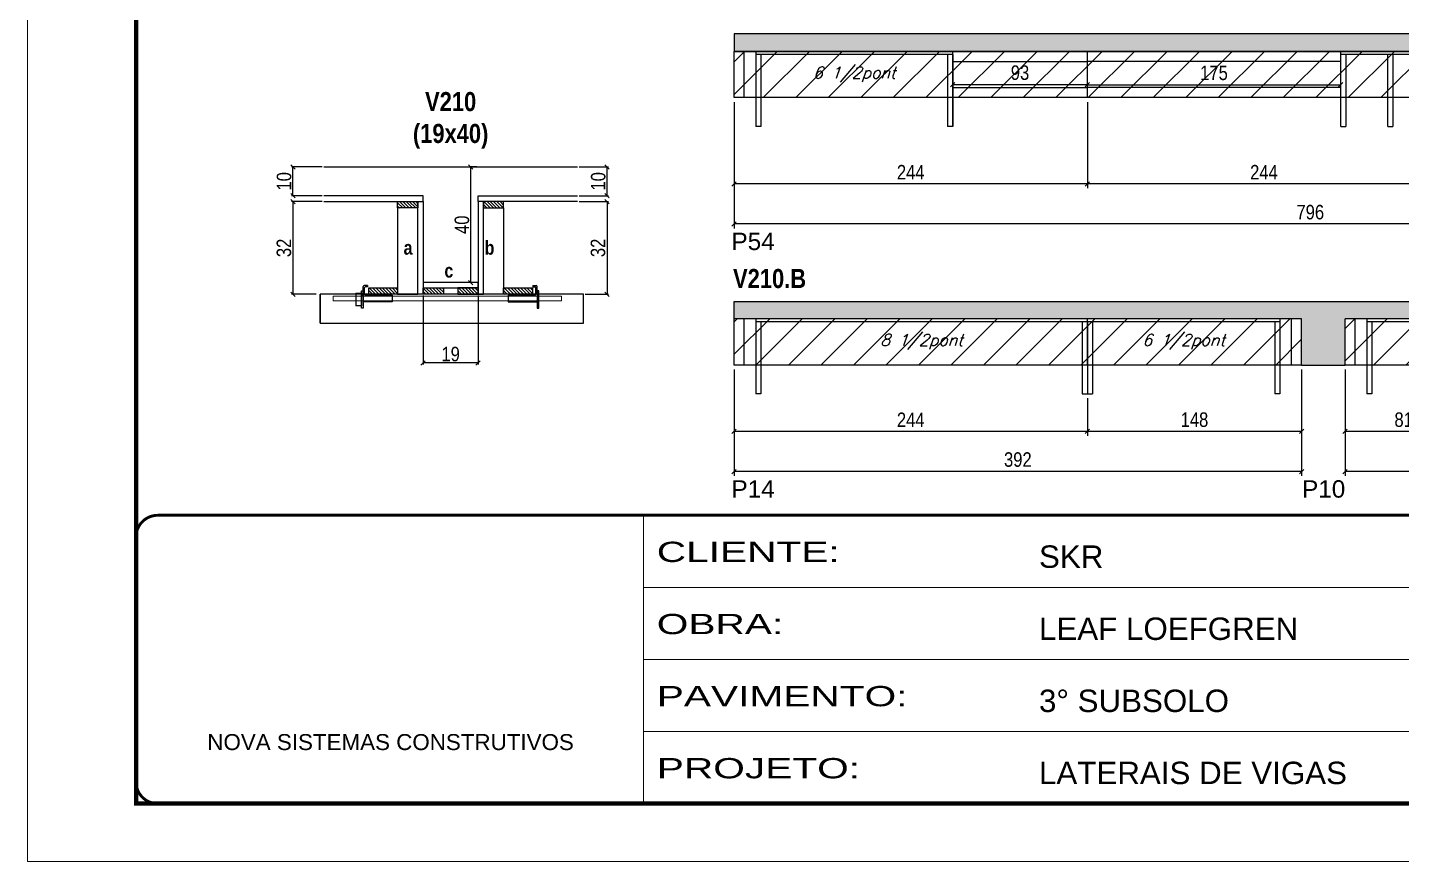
# Model space of a CAD drawing. Extents: x 3309 to 9590, y -2522 to 15424.
# Drawn here: x 4908 to 5857, y 12409 to 12986 of the extents above; entities that cross this region are included whole.
import ezdxf

# ---------------------------------------------------------------- set-up
doc = ezdxf.new("R2010")
doc.units = 0
doc.linetypes.add('CONTINUO', pattern=[0])
doc.linetypes.add('DASHED', pattern=[0.75, 0.5, -0.25])
for name, color, linetype in [('5', 5, 'Continuous'), ('barrote', 251, 'Continuous'), ('COTA', 241, 'Continuous'), ('detalhes', 4, 'Continuous'), ('NOMENCLATURA', 7, 'Continuous'), ('Painéis', 200, 'Continuous'), ('presilha', 1, 'Continuous'), ('SARR_2.2x10', 60, 'Continuous'), ('SARR_2.2x7', 40, 'Continuous'), ('SARR_3.5x7', 81, 'Continuous'), ('texto', 7, 'Continuous')]:
    doc.layers.add(name, color=color, linetype=linetype)
for name, color, linetype, lineweight in [('CONCRETO', 251, 'Continuous', 25), ('Folhas', 255, 'Continuous', 9), ('Hachura', 251, 'Continuous', 9), ('SARRAFO DE PRESSAO', 251, 'DASHED', 9), ('SCO-___-LAJ', 2, 'Continuous', 0)]:
    doc.layers.add(name, color=color, linetype=linetype, lineweight=lineweight)
doc.styles.add('ARIAL', font='arial.ttf')
doc.styles.add('COTA TECNICA', font='techl___.ttf', dxfattribs={"height": 10})
doc.styles.add('COTA TECNICA 2X', font='techl___.ttf', dxfattribs={"height": 10})
doc.styles.add('Romans', font='romans.shx')
doc.styles.get("Standard").update_dxf_attribs({"font": 'arial.ttf'})
doc.styles.add('TECNICA', font='techb___.ttf', dxfattribs={"height": 10})
doc.styles.add('Tecnologia', font='')
doc.styles.get('Tecnologia').set_extended_font_data('Forgotten Futurist')
doc.dimstyles.new('PAINEL', dxfattribs={"dimtxt": 10, "dimasz": 3, "dimexe": 3, "dimexo": 3, "dimgap": 3, "dimtad": 1, "dimdec": 1, "dimzin": 12, "dimdsep": 46, "dimtxsty": 'COTA TECNICA', "dimblk1": 'OBLIQUE', "dimblk2": 'OBLIQUE', "dimsah": 1, "dimcen": 0.9, "dimclrd": 4, "dimclre": 4, "dimclrt": 240, "dimadec": 1, "dimazin": 3, "dimtfac": 1, "dimtdec": 1, "dimtmove": 0, "dimatfit": 3, "dimfxl": 1, "dimtolj": 1, "dimtzin": 12, "dimarcsym": 0})
doc.dimstyles.new('SECAO', dxfattribs={"dimscale": 0.333333, "dimtxt": 5, "dimasz": 9, "dimexe": 3, "dimexo": 3, "dimgap": 3, "dimtad": 1, "dimdec": 1, "dimlfac": 0.5, "dimzin": 12, "dimdsep": 46, "dimtxsty": 'COTA TECNICA 2X', "dimblk1": 'OBLIQUE', "dimblk2": 'OBLIQUE', "dimsah": 1, "dimcen": 0.9, "dimclrd": 4, "dimclre": 4, "dimclrt": 240, "dimadec": 1, "dimazin": 3, "dimtfac": 1, "dimtdec": 1, "dimtmove": 0, "dimatfit": 3, "dimfxl": 1, "dimtolj": 1, "dimtzin": 12, "dimarcsym": 0})
pattern_1 = [(135, (38416.7104, -110710.903), (-1.122532015, -1.122532015), [])]

# ---------------------------------------------------------------- blocks, each defined once
blk = doc.blocks.new('9999999999')
at = {"color": 30, "linetype": 'CONTINUO'}
for p, q in [((98564.56, 34230.21), (98564.56, 34429.45)), ((98564.56, 34379.64), (99583.98, 34379.64)), ((98564.56, 34329.83), (99487.98, 34329.83)), ((98564.56, 34280.02), (99487.98, 34280.02))]:
    blk.add_line(p, q, dxfattribs=at)
at = {"color": 30, "linetype": 'CONTINUO', "const_width": 2}
blk.add_lwpolyline([(99583.98, 34230.21), (99583.98, 34414.45, 0.414214), (99568.98, 34429.45), (98228.98, 34429.45, 0.414214), (98213.98, 34414.45), (98213.98, 34245.21, 0.414214), (98228.98, 34230.21), (99583.98, 34230.21)], format="xyb", dxfattribs=at)
at = {"layer": 'Folhas'}
blk.add_lwpolyline([(98138.98, 34190.21), (99623.98, 34190.21), (99623.98, 35240.21), (98138.98, 35240.21)], close=True, dxfattribs=at)
at = {"layer": 'Folhas', "color": 30, "const_width": 3}
blk.add_lwpolyline([(98213.98, 34230.21), (99583.98, 34230.21), (99583.98, 35200.21), (98213.98, 35200.21)], close=True, dxfattribs=at)
at = {"color": 7, "linetype": 'Continuous', "ltscale": 5, "style": 'ARIAL'}
for s, height, p in [('SKR', 15.483, (98837.68, 34393.13)), ('LEAF LOEFGREN', 15.4829, (98837.68, 34343.32)), ('3° SUBSOLO', 15.483, (98837.68, 34293.51)), ('NOVA SISTEMAS CONSTRUTIVOS', 11.0592, (98263.19, 34267.21)), ('LATERAIS DE VIGAS', 15.4829, (98837.68, 34243.7))]:
    blk.add_text(s, height=height, dxfattribs=at).set_placement(p)
at = {"layer": 'Folhas', "color": 7, "style": 'Tecnologia', "width": 1.5}
for s, p in [('CLIENTE:', (98573.65, 34397.17)), ('OBRA:', (98573.65, 34347.31)), ('PAVIMENTO:', (98573.65, 34297.5)), ('PROJETO:', (98573.65, 34247.69))]:
    blk.add_text(s, height=14, dxfattribs=at).set_placement(p)
blk = doc.blocks.new('_Oblique')
at = {"color": 0, "linetype": 'ByBlock', "lineweight": -2}
blk.add_line((-0.5, -0.5), (0.5, 0.5), dxfattribs=at)
blk = doc.blocks.new('*D124')
at = {"layer": 'COTA', "color": 4, "lineweight": -2, "transparency": 16777216}
for p, q in [((5181.17, 12800.27), (5181.17, 12752.79)), ((5219.17, 12800.27), (5219.17, 12752.79)), ((5219.17, 12753.79), (5181.17, 12753.79))]:
    blk.add_line(p, q, dxfattribs=at)
at = {"layer": 'Defpoints', "color": 0, "transparency": 16777216}
for p in [(5181.17, 12801.27), (5219.17, 12801.27), (5181.17, 12753.79)]:
    blk.add_point(p, dxfattribs=at)
at = {"layer": 'COTA', "color": 4, "lineweight": -2, "transparency": 16777216, "xscale": 3, "yscale": 3, "zscale": 3, "rotation": 180}
blk.add_blockref('_Oblique', (5181.17, 12753.79), dxfattribs=at)
at = {"layer": 'COTA', "color": 4, "lineweight": -2, "transparency": 16777216, "xscale": 3, "yscale": 3, "zscale": 3}
blk.add_blockref('_Oblique', (5219.17, 12753.79), dxfattribs=at)
at = {"layer": 'COTA', "color": 240, "transparency": 16777216, "insert": (5200.17, 12759.88), "char_height": 10, "attachment_point": 5, "style": 'COTA TECNICA 2X'}
blk.add_mtext('\\A1;19', dxfattribs=at)
blk = doc.blocks.new('PRESILHA METÁLICA 1')
at = {"layer": 'presilha'}
for p, q in [((6, 15.5), (7.5, 15.5)), ((6, -2.5), (6, 15.5)), ((7.5, 10.6), (7.5, 19.9)), ((7.5, 15.5), (7.5, -2.5)), ((12, 21), (8.6, 21)), ((9, 11.6), (9, 18.9)), ((12, 19.5), (9.6, 19.5)), ((12, 21), (12, 19.5)), ((0, 13), (6, 13)), ((0, 13), (0, 0)), ((6, 0), (0, 0)), ((6, 13), (6, 0)), ((37.5, 4.1), (7.5, 4.1)), ((37.5, 11), (9.6, 11)), ((37.5, 11), (37.5, 4.1)), ((7.5, -2.5), (6, -2.5))]:
    blk.add_line(p, q, dxfattribs=at)
for centre, radius, start, end in [((8.6, 19.9), 1.14, 90, 180), ((9.6, 18.9), 0.57, 90, 180), ((9.6, 11.6), 0.57, 180, 270)]:
    blk.add_arc(centre, radius, start, end, dxfattribs=at)
blk = doc.blocks.new('PRESILHA METÁLICA 2')
at = {"layer": 'presilha'}
for p, q in [((-5.2, 23.5), (-5.2, 22)), ((-5.2, 23.5), (-1.9, 23.5)), ((-5.2, 22), (-2.8, 22)), ((-2.2, 14.1), (-2.2, 21.4)), ((0.8, 18), (-0.8, 18)), ((-0.8, 18), (-0.8, 0)), ((-0.8, 14.6), (-0.8, 22.4)), ((0.8, 0), (0.8, 18)), ((-30.8, 13.5), (-30.8, 6.6)), ((-30.8, 13.5), (-2.8, 13.5)), ((-30.8, 6.6), (-0.8, 6.6)), ((-0.8, 0), (0.8, 0))]:
    blk.add_line(p, q, dxfattribs=at)
for centre, radius, start, end in [((-2.8, 21.4), 0.57, 0, 90), ((-1.9, 22.4), 1.14, 0, 90), ((-2.8, 14.1), 0.57, 270, 0)]:
    blk.add_arc(centre, radius, start, end, dxfattribs=at)
blk = doc.blocks.new('*D125')
at = {"layer": 'COTA', "color": 4, "lineweight": -2, "transparency": 16777216}
for p, q in [((5288.87, 12865.27), (5309.22, 12865.27)), ((5308.22, 12865.27), (5308.22, 12801.27)), ((5292.98, 12801.27), (5309.22, 12801.27))]:
    blk.add_line(p, q, dxfattribs=at)
at = {"layer": 'Defpoints', "color": 0, "transparency": 16777216}
for p in [(5287.87, 12865.27), (5291.98, 12801.27), (5308.22, 12801.27)]:
    blk.add_point(p, dxfattribs=at)
at = {"layer": 'COTA', "color": 4, "lineweight": -2, "transparency": 16777216, "xscale": 3, "yscale": 3, "zscale": 3}
for p, rotation in [((5308.22, 12865.27), 90), ((5308.22, 12801.27), 270)]:
    blk.add_blockref('_Oblique', p, dxfattribs=dict(at, rotation=rotation))
at = {"layer": 'COTA', "color": 240, "transparency": 16777216, "insert": (5302, 12833.27), "char_height": 10, "attachment_point": 5, "rotation": 90, "style": 'COTA TECNICA 2X'}
blk.add_mtext('\\A1;32', dxfattribs=at)
blk = doc.blocks.new('*D126')
at = {"layer": 'COTA', "color": 4, "lineweight": -2, "transparency": 16777216}
for p, q in [((5288.87, 12889.27), (5309.22, 12889.27)), ((5308.22, 12869.27), (5308.22, 12889.27)), ((5288.87, 12869.27), (5309.22, 12869.27))]:
    blk.add_line(p, q, dxfattribs=at)
at = {"layer": 'Defpoints', "color": 0, "transparency": 16777216}
for p in [(5287.87, 12889.27), (5308.22, 12889.27), (5287.87, 12869.27)]:
    blk.add_point(p, dxfattribs=at)
at = {"layer": 'COTA', "color": 4, "lineweight": -2, "transparency": 16777216, "xscale": 3, "yscale": 3, "zscale": 3}
for p, rotation in [((5308.22, 12889.27), 90), ((5308.22, 12869.27), 270)]:
    blk.add_blockref('_Oblique', p, dxfattribs=dict(at, rotation=rotation))
at = {"layer": 'COTA', "color": 240, "transparency": 16777216, "insert": (5302.12, 12879.27), "char_height": 10, "attachment_point": 5, "rotation": 90, "style": 'COTA TECNICA 2X'}
blk.add_mtext('\\A1;10', dxfattribs=at)
blk = doc.blocks.new('*D127')
at = {"layer": 'COTA', "color": 4, "lineweight": -2, "transparency": 16777216}
for p, q in [((5111.47, 12865.27), (5090.25, 12865.27)), ((5091.25, 12865.27), (5091.25, 12801.27)), ((5107.36, 12801.27), (5090.25, 12801.27))]:
    blk.add_line(p, q, dxfattribs=at)
at = {"layer": 'Defpoints', "color": 0, "transparency": 16777216}
for p in [(5112.47, 12865.27), (5091.25, 12801.27), (5108.36, 12801.27)]:
    blk.add_point(p, dxfattribs=at)
at = {"layer": 'COTA', "color": 4, "lineweight": -2, "transparency": 16777216, "xscale": 3, "yscale": 3, "zscale": 3}
for p, rotation in [((5091.25, 12865.27), 90), ((5091.25, 12801.27), 270)]:
    blk.add_blockref('_Oblique', p, dxfattribs=dict(at, rotation=rotation))
at = {"layer": 'COTA', "color": 240, "transparency": 16777216, "insert": (5085.03, 12833.27), "char_height": 10, "attachment_point": 5, "rotation": 90, "style": 'COTA TECNICA 2X'}
blk.add_mtext('\\A1;32', dxfattribs=at)
blk = doc.blocks.new('*D128')
at = {"layer": 'COTA', "color": 4, "lineweight": -2, "transparency": 16777216}
for p, q in [((5218.17, 12889.27), (5213.1, 12889.27)), ((5214.1, 12809.27), (5214.1, 12889.27)), ((5218.17, 12809.27), (5213.1, 12809.27))]:
    blk.add_line(p, q, dxfattribs=at)
at = {"layer": 'Defpoints', "color": 0, "transparency": 16777216}
for p in [(5214.1, 12889.27), (5219.17, 12889.27), (5219.17, 12809.27)]:
    blk.add_point(p, dxfattribs=at)
at = {"layer": 'COTA', "color": 4, "lineweight": -2, "transparency": 16777216, "xscale": 3, "yscale": 3, "zscale": 3}
for p, rotation in [((5214.1, 12889.27), 90), ((5214.1, 12809.27), 270)]:
    blk.add_blockref('_Oblique', p, dxfattribs=dict(at, rotation=rotation))
at = {"layer": 'COTA', "color": 240, "transparency": 16777216, "insert": (5208, 12849.27), "char_height": 10, "attachment_point": 5, "rotation": 90, "style": 'COTA TECNICA 2X'}
blk.add_mtext('\\A1;40', dxfattribs=at)
blk = doc.blocks.new('*D129')
at = {"layer": 'COTA', "color": 4, "lineweight": -2, "transparency": 16777216}
for p, q in [((5111.47, 12889.27), (5090.25, 12889.27)), ((5091.25, 12869.27), (5091.25, 12889.27)), ((5111.47, 12869.27), (5090.25, 12869.27))]:
    blk.add_line(p, q, dxfattribs=at)
at = {"layer": 'Defpoints', "color": 0, "transparency": 16777216}
for p in [(5091.25, 12889.27), (5112.47, 12889.27), (5112.47, 12869.27)]:
    blk.add_point(p, dxfattribs=at)
at = {"layer": 'COTA', "color": 4, "lineweight": -2, "transparency": 16777216, "xscale": 3, "yscale": 3, "zscale": 3}
for p, rotation in [((5091.25, 12889.27), 90), ((5091.25, 12869.27), 270)]:
    blk.add_blockref('_Oblique', p, dxfattribs=dict(at, rotation=rotation))
at = {"layer": 'COTA', "color": 240, "transparency": 16777216, "insert": (5085.15, 12879.27), "char_height": 10, "attachment_point": 5, "rotation": 90, "style": 'COTA TECNICA 2X'}
blk.add_mtext('\\A1;10', dxfattribs=at)
blk = doc.blocks.new('*D130')
at = {"layer": 'COTA', "color": 4, "linetype": 'ByBlock', "lineweight": -2, "transparency": 16777216}
for p, q in [((5639.96, 12934.08), (5639.96, 12874.5)), ((5883.96, 12914.08), (5883.96, 12874.5)), ((5883.96, 12877.5), (5639.96, 12877.5))]:
    blk.add_line(p, q, dxfattribs=at)
at = {"layer": 'Defpoints', "color": 0, "linetype": 'ByBlock', "transparency": 16777216}
for p in [(5639.96, 12937.08), (5883.96, 12917.08), (5639.96, 12877.5)]:
    blk.add_point(p, dxfattribs=at)
at = {"layer": 'COTA', "color": 4, "linetype": 'ByBlock', "lineweight": -2, "transparency": 16777216, "xscale": 3, "yscale": 3, "zscale": 3, "rotation": 180}
blk.add_blockref('_Oblique', (5639.96, 12877.5), dxfattribs=at)
at = {"layer": 'COTA', "color": 4, "linetype": 'ByBlock', "lineweight": -2, "transparency": 16777216, "xscale": 3, "yscale": 3, "zscale": 3}
blk.add_blockref('_Oblique', (5883.96, 12877.5), dxfattribs=at)
at = {"layer": 'COTA', "color": 240, "linetype": 'ByBlock', "transparency": 16777216, "insert": (5761.96, 12885.57), "char_height": 10, "attachment_point": 5, "style": 'COTA TECNICA'}
blk.add_mtext('\\A1;244', dxfattribs=at)
blk = doc.blocks.new('*D131')
at = {"layer": 'COTA', "color": 4, "linetype": 'ByBlock', "lineweight": -2, "transparency": 16777216}
for p, q in [((5395.96, 12934.08), (5395.96, 12874.5)), ((5639.96, 12934.08), (5639.96, 12874.5)), ((5639.96, 12877.5), (5395.96, 12877.5))]:
    blk.add_line(p, q, dxfattribs=at)
at = {"layer": 'Defpoints', "color": 0, "linetype": 'ByBlock', "transparency": 16777216}
for p in [(5395.96, 12937.08), (5639.96, 12937.08), (5395.96, 12877.5)]:
    blk.add_point(p, dxfattribs=at)
at = {"layer": 'COTA', "color": 4, "linetype": 'ByBlock', "lineweight": -2, "transparency": 16777216, "xscale": 3, "yscale": 3, "zscale": 3, "rotation": 180}
blk.add_blockref('_Oblique', (5395.96, 12877.5), dxfattribs=at)
at = {"layer": 'COTA', "color": 4, "linetype": 'ByBlock', "lineweight": -2, "transparency": 16777216, "xscale": 3, "yscale": 3, "zscale": 3}
blk.add_blockref('_Oblique', (5639.96, 12877.5), dxfattribs=at)
at = {"layer": 'COTA', "color": 240, "linetype": 'ByBlock', "transparency": 16777216, "insert": (5517.96, 12885.57), "char_height": 10, "attachment_point": 5, "style": 'COTA TECNICA'}
blk.add_mtext('\\A1;244', dxfattribs=at)
blk = doc.blocks.new('*D141')
at = {"layer": 'COTA', "color": 4, "linetype": 'ByBlock', "lineweight": -2, "transparency": 16777216}
for p, q in [((5395.96, 12934.08), (5395.96, 12846.79)), ((6191.96, 12934.08), (6191.96, 12846.79)), ((6191.96, 12849.79), (5395.96, 12849.79))]:
    blk.add_line(p, q, dxfattribs=at)
at = {"layer": 'Defpoints', "color": 0, "linetype": 'ByBlock', "transparency": 16777216}
for p in [(5395.96, 12937.08), (6191.96, 12937.08), (5395.96, 12849.79)]:
    blk.add_point(p, dxfattribs=at)
at = {"layer": 'COTA', "color": 4, "linetype": 'ByBlock', "lineweight": -2, "transparency": 16777216, "xscale": 3, "yscale": 3, "zscale": 3, "rotation": 180}
blk.add_blockref('_Oblique', (5395.96, 12849.79), dxfattribs=at)
at = {"layer": 'COTA', "color": 4, "linetype": 'ByBlock', "lineweight": -2, "transparency": 16777216, "xscale": 3, "yscale": 3, "zscale": 3}
blk.add_blockref('_Oblique', (6191.96, 12849.79), dxfattribs=at)
at = {"layer": 'COTA', "color": 240, "linetype": 'ByBlock', "transparency": 16777216, "insert": (5793.96, 12857.92), "char_height": 10, "attachment_point": 5, "style": 'COTA TECNICA'}
blk.add_mtext('\\A1;796', dxfattribs=at)
blk = doc.blocks.new('*D148')
at = {"layer": 'COTA', "color": 4, "lineweight": -2, "transparency": 16777216}
for p, q in [((5546.96, 12947.08), (5546.96, 12949.05)), ((5639.96, 12946.05), (5546.96, 12946.05)), ((5639.96, 12947.08), (5639.96, 12949.05))]:
    blk.add_line(p, q, dxfattribs=at)
at = {"layer": 'Defpoints', "color": 0, "transparency": 16777216}
for p in [(5546.96, 12946.05), (5546.96, 12944.08), (5639.96, 12944.08)]:
    blk.add_point(p, dxfattribs=at)
at = {"layer": 'COTA', "color": 4, "lineweight": -2, "transparency": 16777216, "xscale": 3, "yscale": 3, "zscale": 3, "rotation": 180}
blk.add_blockref('_Oblique', (5546.96, 12946.05), dxfattribs=at)
at = {"layer": 'COTA', "color": 4, "lineweight": -2, "transparency": 16777216, "xscale": 3, "yscale": 3, "zscale": 3}
blk.add_blockref('_Oblique', (5639.96, 12946.05), dxfattribs=at)
at = {"layer": 'COTA', "color": 240, "transparency": 16777216, "insert": (5593.46, 12954.3), "char_height": 10, "attachment_point": 5, "style": 'COTA TECNICA'}
blk.add_mtext('\\A1;93', dxfattribs=at)
blk = doc.blocks.new('*D149')
at = {"layer": 'COTA', "color": 4, "lineweight": -2, "transparency": 16777216}
for p, q in [((5639.96, 12947.08), (5639.96, 12949.05)), ((5639.96, 12946.05), (5814.96, 12946.05)), ((5814.96, 12947.08), (5814.96, 12949.05))]:
    blk.add_line(p, q, dxfattribs=at)
at = {"layer": 'Defpoints', "color": 0, "transparency": 16777216}
for p in [(5814.96, 12946.05), (5639.96, 12944.08), (5814.96, 12944.08)]:
    blk.add_point(p, dxfattribs=at)
at = {"layer": 'COTA', "color": 4, "lineweight": -2, "transparency": 16777216, "xscale": 3, "yscale": 3, "zscale": 3, "rotation": 180}
blk.add_blockref('_Oblique', (5639.96, 12946.05), dxfattribs=at)
at = {"layer": 'COTA', "color": 4, "lineweight": -2, "transparency": 16777216, "xscale": 3, "yscale": 3, "zscale": 3}
blk.add_blockref('_Oblique', (5814.96, 12946.05), dxfattribs=at)
at = {"layer": 'COTA', "color": 240, "transparency": 16777216, "insert": (5727.46, 12954.16), "char_height": 10, "attachment_point": 5, "style": 'COTA TECNICA'}
blk.add_mtext('\\A1;175', dxfattribs=at)
blk = doc.blocks.new('*D132')
at = {"layer": 'COTA', "color": 4, "linetype": 'ByBlock', "lineweight": -2, "transparency": 16777216}
for p, q in [((5787.96, 12749.35), (5787.96, 12703.43)), ((5639.96, 12729.35), (5639.96, 12703.43)), ((5787.96, 12706.43), (5639.96, 12706.43))]:
    blk.add_line(p, q, dxfattribs=at)
at = {"layer": 'Defpoints', "color": 0, "linetype": 'ByBlock', "transparency": 16777216}
for p in [(5787.96, 12752.35), (5639.96, 12732.35), (5639.96, 12706.43)]:
    blk.add_point(p, dxfattribs=at)
at = {"layer": 'COTA', "color": 4, "linetype": 'ByBlock', "lineweight": -2, "transparency": 16777216, "xscale": 3, "yscale": 3, "zscale": 3, "rotation": 180}
blk.add_blockref('_Oblique', (5639.96, 12706.43), dxfattribs=at)
at = {"layer": 'COTA', "color": 4, "linetype": 'ByBlock', "lineweight": -2, "transparency": 16777216, "xscale": 3, "yscale": 3, "zscale": 3}
blk.add_blockref('_Oblique', (5787.96, 12706.43), dxfattribs=at)
at = {"layer": 'COTA', "color": 240, "linetype": 'ByBlock', "transparency": 16777216, "insert": (5713.96, 12714.53), "char_height": 10, "attachment_point": 5, "style": 'COTA TECNICA'}
blk.add_mtext('\\A1;148', dxfattribs=at)
blk = doc.blocks.new('*D133')
at = {"layer": 'COTA', "color": 4, "linetype": 'ByBlock', "lineweight": -2, "transparency": 16777216}
for p, q in [((5395.96, 12749.35), (5395.96, 12703.43)), ((5639.96, 12729.35), (5639.96, 12703.43)), ((5639.96, 12706.43), (5395.96, 12706.43))]:
    blk.add_line(p, q, dxfattribs=at)
at = {"layer": 'Defpoints', "color": 0, "linetype": 'ByBlock', "transparency": 16777216}
for p in [(5395.96, 12752.35), (5639.96, 12732.35), (5395.96, 12706.43)]:
    blk.add_point(p, dxfattribs=at)
at = {"layer": 'COTA', "color": 4, "linetype": 'ByBlock', "lineweight": -2, "transparency": 16777216, "xscale": 3, "yscale": 3, "zscale": 3, "rotation": 180}
blk.add_blockref('_Oblique', (5395.96, 12706.43), dxfattribs=at)
at = {"layer": 'COTA', "color": 4, "linetype": 'ByBlock', "lineweight": -2, "transparency": 16777216, "xscale": 3, "yscale": 3, "zscale": 3}
blk.add_blockref('_Oblique', (5639.96, 12706.43), dxfattribs=at)
at = {"layer": 'COTA', "color": 240, "linetype": 'ByBlock', "transparency": 16777216, "insert": (5517.96, 12714.5), "char_height": 10, "attachment_point": 5, "style": 'COTA TECNICA'}
blk.add_mtext('\\A1;244', dxfattribs=at)
blk = doc.blocks.new('*D150')
at = {"layer": 'COTA', "color": 4, "linetype": 'ByBlock', "lineweight": -2, "transparency": 16777216}
for p, q in [((5395.96, 12749.35), (5395.96, 12675.72)), ((5787.96, 12749.35), (5787.96, 12675.72)), ((5787.96, 12678.72), (5395.96, 12678.72))]:
    blk.add_line(p, q, dxfattribs=at)
at = {"layer": 'Defpoints', "color": 0, "linetype": 'ByBlock', "transparency": 16777216}
for p in [(5395.96, 12752.35), (5787.96, 12752.35), (5395.96, 12678.72)]:
    blk.add_point(p, dxfattribs=at)
at = {"layer": 'COTA', "color": 4, "linetype": 'ByBlock', "lineweight": -2, "transparency": 16777216, "xscale": 3, "yscale": 3, "zscale": 3, "rotation": 180}
blk.add_blockref('_Oblique', (5395.96, 12678.72), dxfattribs=at)
at = {"layer": 'COTA', "color": 4, "linetype": 'ByBlock', "lineweight": -2, "transparency": 16777216, "xscale": 3, "yscale": 3, "zscale": 3}
blk.add_blockref('_Oblique', (5787.96, 12678.72), dxfattribs=at)
at = {"layer": 'COTA', "color": 240, "linetype": 'ByBlock', "transparency": 16777216, "insert": (5591.96, 12686.97), "char_height": 10, "attachment_point": 5, "style": 'COTA TECNICA'}
blk.add_mtext('\\A1;392', dxfattribs=at)
blk = doc.blocks.new('*D135')
at = {"layer": 'COTA', "color": 4, "linetype": 'ByBlock', "lineweight": -2, "transparency": 16777216}
for p, q in [((5817.96, 12749.35), (5817.96, 12703.43)), ((5898.96, 12729.35), (5898.96, 12703.43)), ((5898.96, 12706.43), (5817.96, 12706.43))]:
    blk.add_line(p, q, dxfattribs=at)
at = {"layer": 'Defpoints', "color": 0, "linetype": 'ByBlock', "transparency": 16777216}
for p in [(5817.96, 12752.35), (5898.96, 12732.35), (5817.96, 12706.43)]:
    blk.add_point(p, dxfattribs=at)
at = {"layer": 'COTA', "color": 4, "linetype": 'ByBlock', "lineweight": -2, "transparency": 16777216, "xscale": 3, "yscale": 3, "zscale": 3, "rotation": 180}
blk.add_blockref('_Oblique', (5817.96, 12706.43), dxfattribs=at)
at = {"layer": 'COTA', "color": 4, "linetype": 'ByBlock', "lineweight": -2, "transparency": 16777216, "xscale": 3, "yscale": 3, "zscale": 3}
blk.add_blockref('_Oblique', (5898.96, 12706.43), dxfattribs=at)
at = {"layer": 'COTA', "color": 240, "linetype": 'ByBlock', "transparency": 16777216, "insert": (5858.46, 12714.53), "char_height": 10, "attachment_point": 5, "style": 'COTA TECNICA'}
blk.add_mtext('\\A1;81', dxfattribs=at)
blk = doc.blocks.new('*D151')
at = {"layer": 'COTA', "color": 4, "linetype": 'ByBlock', "lineweight": -2, "transparency": 16777216}
for p, q in [((5817.96, 12749.35), (5817.96, 12675.72)), ((5979.96, 12749.35), (5979.96, 12675.72)), ((5979.96, 12678.72), (5817.96, 12678.72))]:
    blk.add_line(p, q, dxfattribs=at)
at = {"layer": 'Defpoints', "color": 0, "linetype": 'ByBlock', "transparency": 16777216}
for p in [(5817.96, 12752.35), (5979.96, 12752.35), (5817.96, 12678.72)]:
    blk.add_point(p, dxfattribs=at)
at = {"layer": 'COTA', "color": 4, "linetype": 'ByBlock', "lineweight": -2, "transparency": 16777216, "xscale": 3, "yscale": 3, "zscale": 3, "rotation": 180}
blk.add_blockref('_Oblique', (5817.96, 12678.72), dxfattribs=at)
at = {"layer": 'COTA', "color": 4, "linetype": 'ByBlock', "lineweight": -2, "transparency": 16777216, "xscale": 3, "yscale": 3, "zscale": 3}
blk.add_blockref('_Oblique', (5979.96, 12678.72), dxfattribs=at)
at = {"layer": 'COTA', "color": 240, "linetype": 'ByBlock', "transparency": 16777216, "insert": (5898.96, 12686.82), "char_height": 10, "attachment_point": 5, "style": 'COTA TECNICA'}
blk.add_mtext('\\A1;162', dxfattribs=at)

msp = doc.modelspace()

# ---------------------------------------------------------------- hatches: boundary and pattern name
at = {"layer": 'COTA'}
h = msp.add_hatch(dxfattribs=at)
h.set_pattern_fill('AR-CONC', color=256, scale=0.03)
h.set_pattern_definition([(50, (9.2413, -30.52), (5.46554, -0.4781726), [0.5715, -6.2865]), (355, (9.2413, -30.52), (-1.0573026, 5.7317054), [0.4572, -5.0292175]), (100.451445, (9.697, -30.56), (4.4082374, 5.2535326), [0.4857003, -5.3427073]), (46.1842, (9.241, -28.996), (8.1323712, -1.2612698), [0.85725, -9.42975]), (96.63556, (9.919, -29.101), (7.122124, 7.4227837), [0.7285507, -8.0140682]), (351.18415, (9.241, -28.996), (7.122124, 7.4227837), [0.685799, -7.543792]), (21, (10.0033, -29.377), (4.5484317, -3.067956), [0.5715, -6.2865]), (326, (10.0033, -29.377), (1.8540609, 5.525639), [0.4572, -5.0292]), (71.451445, (10.3824, -29.6326), (6.4024926, 2.457683), [0.4857003, -5.3426981]), (37.5, (9.2413, -30.52), (0.0926581, 2.53665117), [0, -4.96824, 0, -5.1054, 0, -5.04825]), (7.5, (9.2413, -30.52), (2.0045899, 3.00541724), [0, -2.91084, 0, -4.85394, 0, -1.92405]), (327.5, (7.542, -30.52), (4.06771786, -0.17186232), [0, -1.905, 0, -5.9436, 0, -7.8867]), (317.5, (6.78, -30.52), (4.4438754, 0.7627947), [0, -2.4765, 0, -3.94716, 0, -5.6007])])
h.paths.add_polyline_path([(5395.96, 12981.08), (5395.96, 12969.08), (6191.96, 12969.08), (6191.96, 12981.08)])
h = msp.add_hatch(dxfattribs=at)
h.set_pattern_fill('AR-CONC', color=256, scale=0.03)
h.set_pattern_definition([(50, (-1585, -323.371), (5.4655401, -0.4781726), [0.5715, -6.2865]), (355, (-1585, -323.371), (-1.0573026, 5.7317054), [0.4572, -5.0292175]), (100.451445, (-1584.5445, -323.411), (4.4082374, 5.2535326), [0.4857003, -5.3427073]), (46.1842, (-1585, -321.847), (8.1323712, -1.2612698), [0.85725, -9.42975]), (96.63556, (-1584.322, -321.952), (7.122124, 7.4227837), [0.7285507, -8.0140682]), (351.18415, (-1585, -321.847), (7.122124, 7.4227837), [0.685799, -7.543792]), (21, (-1584.238, -322.228), (4.5484317, -3.067956), [0.5715, -6.2865]), (326, (-1584.238, -322.228), (1.8540609, 5.525639), [0.4572, -5.0292]), (71.451445, (-1583.859, -322.4837), (6.4024926, 2.457683), [0.4857003, -5.3426981]), (37.5, (-1585, -323.371), (0.0926581, 2.53665117), [0, -4.96824, 0, -5.1054, 0, -5.04825]), (7.5, (-1585, -323.371), (2.00458988, 3.00541724), [0, -2.91084, 0, -4.85394, 0, -1.92405]), (327.5, (-1586.6993, -323.371), (4.06771786, -0.17186232), [0, -1.905, 0, -5.9436, 0, -7.8867]), (317.5, (-1587.4613, -323.371), (4.4438754, 0.7627947), [0, -2.4765, 0, -3.94716, 0, -5.6007])])
h.paths.add_polyline_path([(5817.96, 12784.35), (5979.96, 12784.35), (5979.96, 12796.35), (5395.96, 12796.35), (5395.96, 12784.35), (5787.96, 12784.35), (5787.96, 12752.35), (5817.96, 12752.35)])
at = {"layer": 'Hachura', "linetype": 'ByBlock'}
h = msp.add_hatch(dxfattribs=at)
h.set_pattern_fill('ANSI31', color=256, scale=5)
h.paths.add_polyline_path([(5639.96, 12937.08), (5639.96, 12969.08), (5395.96, 12969.08), (5395.96, 12937.08)])
h.paths.add_polyline_path([(5639.96, 12969.08), (5639.96, 12937.08), (5883.96, 12937.08), (5883.96, 12969.08)])
h.paths.add_polyline_path([(5947.96, 12937.08), (5947.96, 12969.08), (5883.96, 12969.08), (5883.96, 12937.08)])
h.paths.add_polyline_path([(5947.96, 12969.08), (5947.96, 12937.08), (6191.96, 12937.08), (6191.96, 12969.08)])
h.paths.add_polyline_path([(5979.96, 12752.35), (5979.96, 12784.35), (5898.96, 12784.35), (5898.96, 12752.35)])
h.paths.add_polyline_path([(5898.96, 12784.35), (5817.96, 12784.35), (5817.96, 12752.35), (5898.96, 12752.35)])
h.paths.add_polyline_path([(5787.96, 12784.35), (5639.96, 12784.35), (5639.96, 12752.35), (5787.96, 12752.35)])
h.paths.add_polyline_path([(5395.96, 12784.35), (5395.96, 12752.35), (5639.96, 12752.35), (5639.96, 12784.35)])
at = {"layer": 'SARR_2.2x10'}
h = msp.add_hatch(dxfattribs=at)
h.set_pattern_fill('ANSI31', color=256, scale=0.5, angle=90)
h.set_pattern_definition([(135, (38337.1104, -110710.903), (-1.122532015, -1.122532015), [])])
h.paths.add_polyline_path([(5143.57, 12805.67), (5143.57, 12801.27), (5163.57, 12801.27), (5163.57, 12805.67)])
h = msp.add_hatch(dxfattribs=at)
h.set_pattern_fill('ANSI31', color=256, scale=0.5, angle=90)
h.set_pattern_definition([(135, (38430.3104, -110710.903), (-1.122532015, -1.122532015), [])])
h.paths.add_polyline_path([(5236.77, 12805.67), (5236.77, 12801.27), (5256.77, 12801.27), (5256.77, 12805.67)])
at = {"layer": 'SARR_2.2x7'}
h = msp.add_hatch(dxfattribs=at)
h.set_pattern_fill('ANSI31', color=256, scale=0.5, angle=90)
h.set_pattern_definition([(135, (38331.1104, -110651.303), (-1.122532015, -1.122532015), [])])
h.paths.add_polyline_path([(5177.57, 12865.27), (5177.57, 12860.87), (5163.57, 12860.87), (5163.57, 12865.27)])
h = msp.add_hatch(dxfattribs=at)
h.set_pattern_fill('ANSI31', color=256, scale=0.5, angle=90)
h.set_pattern_definition([(135, (38351.1104, -110651.303), (-1.122532015, -1.122532015), [])])
h.paths.add_polyline_path([(5222.77, 12865.27), (5222.77, 12860.87), (5236.77, 12860.87), (5236.77, 12865.27)])
h = msp.add_hatch(dxfattribs=at)
h.set_pattern_fill('ANSI31', color=256, scale=0.5, angle=90)
h.set_pattern_definition(pattern_1)
h.paths.add_polyline_path([(5195.17, 12801.27), (5195.17, 12805.67), (5181.17, 12805.67), (5181.17, 12801.27)])
h = msp.add_hatch(dxfattribs=at)
h.set_pattern_fill('ANSI31', color=256, scale=0.5, angle=90)
h.set_pattern_definition(pattern_1)
h.paths.add_polyline_path([(5205.17, 12805.67), (5205.17, 12801.27), (5219.17, 12801.27), (5219.17, 12805.67)])

# ---------------------------------------------------------------- linework, layer by layer
at = {"layer": 'barrote'}
msp.add_lwpolyline([(5110.12, 12781.27), (5292.03, 12781.27), (5292.03, 12801.27), (5110.12, 12801.27)], close=True, dxfattribs=at)
at = {"layer": 'CONCRETO', "linetype": 'Continuous'}
msp.add_line((5112.47, 12889.27), (5287.87, 12889.27), dxfattribs=at)
at = {"layer": 'COTA'}
for p, q in [((5414.46, 12917.08), (5410.96, 12917.08)), ((5546.96, 12917.08), (5543.46, 12917.08)), ((5814.96, 12917.08), (5818.46, 12917.08)), ((5847.59, 12917.08), (5851.09, 12917.08)), ((5395.96, 12784.35), (5395.96, 12796.35)), ((5395.96, 12796.35), (5979.96, 12796.35)), ((5639.96, 12752.35), (5639.96, 12732.35)), ((5787.96, 12752.35), (5817.96, 12752.35)), ((5414.46, 12732.35), (5410.96, 12732.35)), ((5636.46, 12732.35), (5643.46, 12732.35)), ((5772.96, 12732.35), (5769.46, 12732.35)), ((5836.46, 12732.35), (5832.96, 12732.35))]:
    msp.add_line(p, q, dxfattribs=at)
msp.add_lwpolyline([(5395.96, 12969.08), (6191.96, 12969.08), (6191.96, 12981.08), (5395.96, 12981.08)], close=True, dxfattribs=at)
at = {"layer": 'detalhes', "color": 250}
msp.add_line((5110.12, 12781.27), (5110.12, 12801.27), dxfattribs=at)
at = {"layer": 'Painéis', "linetype": 'ByBlock'}
for p, q in [((6191.96, 12969.08), (5395.96, 12969.08)), ((5395.96, 12937.08), (5395.96, 12969.08)), ((5639.96, 12937.08), (5639.96, 12969.08)), ((6191.96, 12937.08), (5395.96, 12937.08)), ((5787.96, 12784.35), (5395.96, 12784.35)), ((5395.96, 12752.35), (5395.96, 12784.35)), ((5639.96, 12752.35), (5639.96, 12784.35)), ((5787.96, 12752.35), (5787.96, 12784.35)), ((5979.96, 12784.35), (5817.96, 12784.35)), ((5817.96, 12752.35), (5817.96, 12784.35)), ((5787.96, 12752.35), (5395.96, 12752.35)), ((5979.96, 12752.35), (5817.96, 12752.35))]:
    msp.add_line(p, q, dxfattribs=at)
at = {"layer": 'Painéis', "linetype": 'Continuous', "elevation": 0}
for points in [[(5112.47, 12865.27), (5181.17, 12865.27), (5181.17, 12869.27), (5112.47, 12869.27)], [(5287.87, 12865.27), (5219.17, 12865.27), (5219.17, 12869.27), (5287.87, 12869.27)]]:
    msp.add_lwpolyline(points, dxfattribs=at)
at = {"layer": 'Painéis', "linetype": 'Continuous'}
for points in [[(5177.57, 12801.27), (5177.57, 12865.27), (5181.17, 12865.27), (5181.17, 12801.27)], [(5222.77, 12801.27), (5222.77, 12865.27), (5219.17, 12865.27), (5219.17, 12801.27)], [(5219.17, 12809.27), (5181.17, 12809.27), (5181.17, 12805.67), (5219.17, 12805.67)]]:
    msp.add_lwpolyline(points, close=True, dxfattribs=at)
at = {"layer": 'SARR_2.2x10'}
for points in [[(5143.57, 12805.67), (5163.57, 12805.67), (5163.57, 12801.27), (5143.57, 12801.27)], [(5236.77, 12805.67), (5256.77, 12805.67), (5256.77, 12801.27), (5236.77, 12801.27)]]:
    msp.add_lwpolyline(points, close=True, dxfattribs=at)
at = {"layer": 'SARR_2.2x7', "linetype": 'Continuous'}
for p, q in [((5402.96, 12937.08), (5402.96, 12969.08)), ((5546.96, 12966.88), (5410.96, 12966.88)), ((5883.96, 12966.88), (5814.96, 12966.88)), ((5546.96, 12962.08), (5639.96, 12962.08)), ((5814.96, 12962.08), (5639.96, 12962.08)), ((5546.96, 12944.08), (5639.96, 12944.08)), ((5814.96, 12944.08), (5639.96, 12944.08)), ((5402.96, 12752.35), (5402.96, 12784.35)), ((5639.96, 12782.15), (5410.96, 12782.15)), ((5772.96, 12782.15), (5639.96, 12782.15)), ((5780.96, 12752.35), (5780.96, 12784.35)), ((5824.96, 12752.35), (5824.96, 12784.35)), ((5898.96, 12782.15), (5832.96, 12782.15))]:
    msp.add_line(p, q, dxfattribs=at)
at = {"layer": 'SARR_2.2x7', "elevation": 0}
for points in [[(5163.57, 12865.27), (5177.57, 12865.27), (5177.57, 12860.87), (5163.57, 12860.87)], [(5236.77, 12865.27), (5222.77, 12865.27), (5222.77, 12860.87), (5236.77, 12860.87)]]:
    msp.add_lwpolyline(points, close=True, dxfattribs=at)
at = {"layer": 'SARR_2.2x7'}
for points in [[(5181.17, 12805.67), (5195.17, 12805.67), (5195.17, 12801.27), (5181.17, 12801.27)], [(5219.17, 12805.67), (5205.17, 12805.67), (5205.17, 12801.27), (5219.17, 12801.27)]]:
    msp.add_lwpolyline(points, close=True, dxfattribs=at)
at = {"layer": 'SARR_3.5x7'}
for p, q in [((5410.96, 12969.08), (5410.96, 12917.08)), ((5414.46, 12966.88), (5414.46, 12917.08)), ((5543.46, 12966.88), (5543.46, 12917.08)), ((5546.96, 12917.08), (5546.96, 12969.08)), ((5546.96, 12966.88), (5546.96, 12917.08)), ((5814.96, 12917.08), (5814.96, 12969.08)), ((5818.46, 12966.88), (5818.46, 12917.08)), ((5847.59, 12917.08), (5847.59, 12966.88)), ((5851.09, 12966.88), (5851.09, 12917.08)), ((5410.96, 12784.35), (5410.96, 12732.35)), ((5414.46, 12782.15), (5414.46, 12732.35)), ((5636.46, 12782.15), (5636.46, 12732.35)), ((5639.96, 12782.15), (5639.96, 12752.35)), ((5643.46, 12782.15), (5643.46, 12732.35)), ((5769.46, 12782.15), (5769.46, 12732.35)), ((5772.96, 12784.35), (5772.96, 12732.35)), ((5832.96, 12784.35), (5832.96, 12732.35)), ((5836.46, 12782.15), (5836.46, 12732.35))]:
    msp.add_line(p, q, dxfattribs=at)
for points in [[(5177.57, 12860.87), (5163.57, 12860.87), (5163.57, 12801.27), (5177.57, 12801.27)], [(5222.77, 12860.87), (5236.77, 12860.87), (5236.77, 12801.27), (5222.77, 12801.27)]]:
    msp.add_lwpolyline(points, close=True, dxfattribs=at)
at = {"layer": 'SCO-___-LAJ', "color": 1}
msp.add_lwpolyline([(5119.12, 12799.93), (5276.79, 12799.93), (5276.79, 12796.73), (5119.12, 12796.73)], close=True, dxfattribs=at)

# ---------------------------------------------------------------- block references
at = {"layer": 'presilha', "xscale": 0.6666666666666666, "yscale": 0.6666666666666666, "zscale": 0.6666666666666666}
for name, p in [('PRESILHA METÁLICA 1', (5134.7, 12793.3)), ('PRESILHA METÁLICA 2', (5260.45, 12791.63))]:
    msp.add_blockref(name, p, dxfattribs=at)
at = {"layer": 'SARRAFO DE PRESSAO', "color": 6, "linetype": 'ByBlock'}
msp.add_blockref('9999999999', (-93231.11, -21780.92), dxfattribs=at)

# ---------------------------------------------------------------- texts
at = {"layer": '5', "linetype": 'Continuous'}
for s, p in [('P54', (5394.17, 12831.78)), ('P14', (5394.17, 12660.71)), ('P10', (5788.31, 12660.71))]:
    msp.add_text(s, height=12, rotation=0.00004, dxfattribs=at).set_placement(p)
at = {"layer": 'detalhes', "style": 'TECNICA'}
for s, p in [('a', (5167.7, 12828.6)), ('b', (5223.67, 12828.59)), ('c', (5195.88, 12812.74))]:
    msp.add_text(s, height=9.6, dxfattribs=at).set_placement(p)
at = {"layer": 'NOMENCLATURA', "style": 'TECNICA'}
msp.add_text('V210.B', height=13.2, dxfattribs=at).set_placement((5395.25, 12805.53))
at = {"layer": 'NOMENCLATURA', "insert": (5200.17, 12940.96), "char_height": 13.2, "attachment_point": 2, "style": 'TECNICA'}
msp.add_mtext_dynamic_manual_height_columns('V210\\P(19x40)', width=300.2766, gutter_width=1, heights=[0], dxfattribs=at)
at = {"layer": 'texto', "color": 2, "char_height": 8, "attachment_point": 5, "style": 'Romans'}
for s, insert in [('{\\Q19;\\C256;6 1/2pont}', (5478.96, 12953.08)), ('{\\Q19;\\C256;8 1/2pont}', (5525.46, 12768.35)), ('{\\Q19;\\C256;6 1/2pont}', (5706.46, 12768.35))]:
    msp.add_mtext(s, dxfattribs=dict(at, insert=insert))

# ---------------------------------------------------------------- dimensions: what is measured, and where the dimension line sits
at = {"layer": 'COTA'}
for base, p2, picture, middle in [((5546.96, 12946.05), (5546.96, 12944.08), '*D148', (5593.46, 12954.3)), ((5814.96, 12946.05), (5814.96, 12944.08), '*D149', (5727.46, 12954.16))]:
    dim = msp.add_linear_dim(base=base, p1=(5639.96, 12944.08), p2=p2, dimstyle='PAINEL', dxfattribs=at)
    dim.commit()
    dim.dimension.update_dxf_attribs({"geometry": picture, "text_midpoint": middle})
at = {"layer": 'COTA', "linetype": 'ByBlock'}
for base, p1, p2, picture, middle in [((5395.96, 12877.5), (5639.96, 12937.08), (5395.96, 12937.08), '*D131', (5517.96, 12885.57)), ((5395.96, 12706.43), (5639.96, 12732.35), (5395.96, 12752.35), '*D133', (5517.96, 12714.5)), ((5817.96, 12706.43), (5898.96, 12732.35), (5817.96, 12752.35), '*D135', (5858.46, 12714.53))]:
    dim = msp.add_linear_dim(base=base, p1=p1, p2=p2, angle=180, dimstyle='PAINEL', override={"dimtmove": 1}, dxfattribs=at)
    dim.commit()
    dim.dimension.update_dxf_attribs({"geometry": picture, "text_midpoint": middle})
for base, p1, p2, picture, middle in [((5395.96, 12849.79), (6191.96, 12937.08), (5395.96, 12937.08), '*D141', (5793.96, 12857.92)), ((5639.96, 12877.5), (5883.96, 12917.08), (5639.96, 12937.08), '*D130', (5761.96, 12885.57)), ((5395.96, 12678.72), (5787.96, 12752.35), (5395.96, 12752.35), '*D150', (5591.96, 12686.97)), ((5639.96, 12706.43), (5787.96, 12752.35), (5639.96, 12732.35), '*D132', (5713.96, 12714.53)), ((5817.96, 12678.72), (5979.96, 12752.35), (5817.96, 12752.35), '*D151', (5898.96, 12686.82))]:
    dim = msp.add_linear_dim(base=base, p1=p1, p2=p2, angle=180, dimstyle='PAINEL', dxfattribs=at)
    dim.commit()
    dim.dimension.update_dxf_attribs({"geometry": picture, "text_midpoint": middle})
at = {"layer": 'COTA'}
for base, p1, p2, picture, middle in [((5091.25, 12889.27), (5112.47, 12869.27), (5112.47, 12889.27), '*D129', (5085.15, 12879.27)), ((5214.1, 12889.27), (5219.17, 12809.27), (5219.17, 12889.27), '*D128', (5208, 12849.27)), ((5308.22, 12889.27), (5287.87, 12869.27), (5287.87, 12889.27), '*D126', (5302.12, 12879.27)), ((5091.25, 12801.27, 0), (5112.47, 12865.27), (5108.36, 12801.27, 0), '*D127', (5085.03, 12833.27, 0)), ((5308.22, 12801.27, 0), (5287.87, 12865.27), (5291.98, 12801.27, 0), '*D125', (5302, 12833.27, 0))]:
    dim = msp.add_linear_dim(base=base, p1=p1, p2=p2, angle=90, dimstyle='SECAO', dxfattribs=at)
    dim.commit()
    dim.dimension.update_dxf_attribs({"geometry": picture, "text_midpoint": middle})
dim = msp.add_linear_dim(base=(5181.17, 12753.79), p1=(5219.17, 12801.27), p2=(5181.17, 12801.27), angle=180, dimstyle='SECAO', dxfattribs=at)
dim.commit()
dim.dimension.update_dxf_attribs({"geometry": '*D124', "text_midpoint": (5200.17, 12753.79), "dimtype": 160})

doc.saveas('drawing.dxf')
